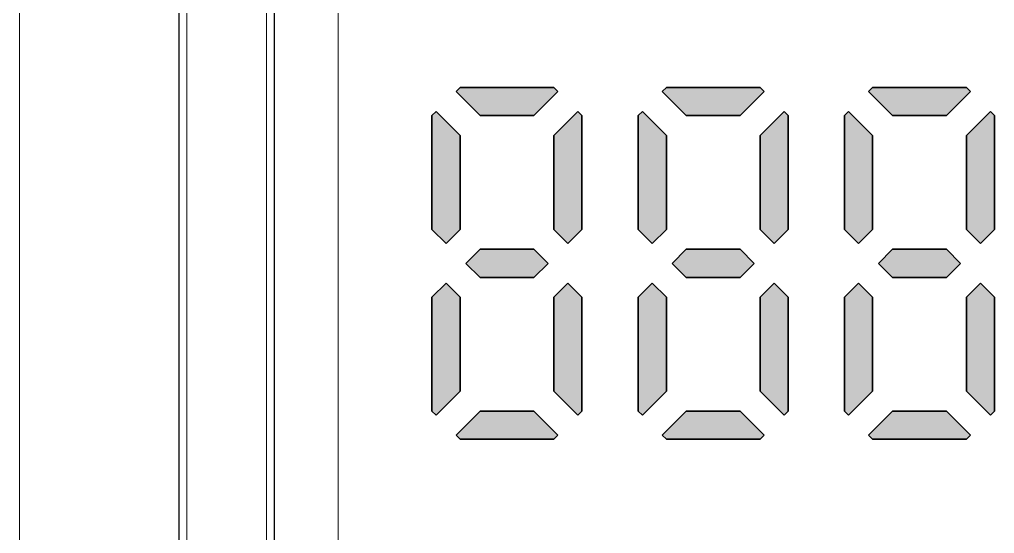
# Model space of a CAD drawing. Header units: millimetres. Extents: x -13 to 383, y -156 to 81.
# Drawn here: x 185.15 to 197.39, y -109.02 to -102.57 of the extents above; entities that cross this region are included whole.
import ezdxf

# ---------------------------------------------------------------- set-up
doc = ezdxf.new("R2010")
doc.units = ezdxf.units.MM
doc.header["$LTSCALE"] = 0.5
doc.layers.get('0').update_dxf_attribs({"lineweight": 18})
doc.layers.add('粗实线层', color=7, linetype='Continuous', lineweight=35)

# ---------------------------------------------------------------- blocks, each defined once
blk = doc.blocks.new('*X31')
at = {"layer": '粗实线层', "linetype": 'Continuous'}
h = blk.add_hatch(color=8, dxfattribs=at)
h.paths.add_polyline_path([(3.778979230351297, -9.7294309351891), (3.513718579823035, -9.464170284716005), (3.477725091455284, -9.428176796355643), (3.529412130251558, -9.37648975755934), (4.705882722513991, -9.37648975755934), (4.757569761047932, -9.4281767963557), (4.456315622151862, -9.729430935189185)], flags=0)
h.paths.add_polyline_path([(4.705882722251488, -11.15633442878487), (4.705882722251488, -10.18740916851405), (4.705882722251602, -9.978998034941839), (5.007136861088838, -9.677743896396663), (5.058823899851518, -9.7294309351594), (5.058823899851404, -11.15633442868221), (4.882353311151974, -11.33280501737968)], flags=0)
h.paths.add_polyline_path([(3.778979230224138, -11.7588427063109), (3.689476346474919, -11.66933982257089), (3.602508641414943, -11.58237211752001), (3.778979230224138, -11.40590152880779), (4.456315622230363, -11.4059015287593), (4.632786211046778, -11.58237211755753), (4.456315622278851, -11.7588427063109)], flags=0)
h.paths.add_polyline_path([(3.176470952651698, -11.1563344286821), (3.176470952651698, -10.58448149687382), (3.176470952651698, -9.729430934995236), (3.228157991414378, -9.677743896396606), (3.529412130265939, -9.978998035185441), (3.529412130251558, -11.15633442878482), (3.352941541552241, -11.33280501737963)], flags=0)
h.paths.add_polyline_path([(3.176470952651698, -13.43531330012343), (3.176470952651698, -12.42094101553752), (3.176470952651698, -12.0084098064365), (3.352941541351072, -11.83193921773906), (3.529412130208527, -12.00840980637693), (3.529412130251558, -13.18574620011157), (3.228157991414378, -13.48700033872205)], flags=0)
h.paths.add_polyline_path([(3.477725091455284, -13.73656743876296), (3.651768570682691, -13.56252395957173), (3.778979230351297, -13.4353132999295), (4.456315621991962, -13.43531329995932), (4.757569761047932, -13.73656743876288), (4.705882722251602, -13.78825447755926), (3.529412130251558, -13.78825447755932)], flags=0)
h.paths.add_polyline_path([(4.705882722251488, -13.18574619991554), (4.705882722251488, -12.92437200327927), (4.705882722251488, -12.00840980633373), (4.882353310950862, -11.83193921773892), (5.058823899808374, -12.00840980637685), (5.058823899851518, -13.43531330025397), (5.007136861088838, -13.48700033872194)], flags=0)
h = blk.add_hatch(color=8, dxfattribs=at)
h.paths.add_polyline_path([(6.367214532751404, -9.7294309351891), (6.101953882223143, -9.464170284716005), (6.065960393855221, -9.428176796355643), (6.117647432651665, -9.376489757559256), (7.294118024914098, -9.376489757559256), (7.345805063447926, -9.4281767963557), (7.044550924551743, -9.729430935189185)], flags=0)
h.paths.add_polyline_path([(7.294118024651368, -11.15633442878487), (7.294118024651482, -10.18740916851405), (7.294118024651482, -9.978998034941839), (7.595372163488832, -9.677743896396663), (7.647059202251626, -9.7294309351594), (7.647059202251512, -11.15633442868216), (7.470588613551968, -11.33280501737968)], flags=0)
h.paths.add_polyline_path([(6.367214532624246, -11.75884270631082), (6.277711648874913, -11.66933982257089), (6.19074394381505, -11.58237211752001), (6.367214532624246, -11.40590152880779), (7.044550924630357, -11.4059015287593), (7.221021513446885, -11.58237211755753), (7.044550924678845, -11.7588427063109)], flags=0)
h.paths.add_polyline_path([(5.764706255051522, -11.1563344286821), (5.764706255051522, -10.58448149687382), (5.764706255051522, -9.729430934995179), (5.816393293814315, -9.677743896396606), (6.117647432665933, -9.978998035185441), (6.117647432651665, -11.15633442878482), (5.941176843952235, -11.33280501737963)], flags=0)
h.paths.add_polyline_path([(5.764706255051522, -13.43531330012343), (5.764706255051522, -12.42094101553752), (5.764706255051522, -12.0084098064365), (5.941176843750952, -11.83193921773906), (6.117647432608408, -12.00840980637693), (6.117647432651665, -13.18574620011157), (5.816393293814315, -13.48700033872205)], flags=0)
h.paths.add_polyline_path([(6.065960393855221, -13.73656743876296), (6.240003873082628, -13.56252395957173), (6.367214532751404, -13.4353132999295), (7.044550924391842, -13.43531329995932), (7.345805063447926, -13.73656743876288), (7.294118024651482, -13.78825447755926), (6.117647432651665, -13.78825447755932)], flags=0)
h.paths.add_polyline_path([(7.294118024651482, -13.18574619991554), (7.294118024651482, -12.92437200327927), (7.294118024651368, -12.00840980633373), (7.470588613350799, -11.83193921773892), (7.647059202208254, -12.00840980637685), (7.647059202251626, -13.43531330025397), (7.595372163488832, -13.48700033872194)], flags=0)
h = blk.add_hatch(color=8, dxfattribs=at)
h.paths.add_polyline_path([(9.63278622720702, -9.7294309351891), (9.89804687773534, -9.464170284716005), (9.934040366103147, -9.428176796355643), (9.88235332730676, -9.37648975755934), (8.705882735044383, -9.37648975755934), (8.654195696510442, -9.4281767963557), (8.955449835406569, -9.729430935189185)], flags=0)
h.paths.add_polyline_path([(8.705882735307, -11.15633442878487), (8.705882735306886, -10.18740916851405), (8.705882735306886, -9.978998034941839), (8.404628596469536, -9.677743896396663), (8.352941557706856, -9.7294309351594), (8.35294155770697, -11.15633442868221), (8.5294121464064, -11.33280501737968)], flags=0)
h.paths.add_polyline_path([(9.632786227334293, -11.7588427063109), (9.722289111083512, -11.66933982257089), (9.809256816143488, -11.58237211752001), (9.632786227334293, -11.40590152880779), (8.955449835328068, -11.4059015287593), (8.778979246511597, -11.58237211755753), (8.95544983527958, -11.7588427063109)], flags=0)
h.paths.add_polyline_path([(10.23529450490679, -11.1563344286821), (10.23529450490679, -10.58448149687382), (10.23529450490679, -9.729430934995236), (10.18360746614405, -9.677743896396606), (9.882353327292435, -9.978998035185441), (9.88235332730676, -11.15633442878482), (10.05882391600613, -11.33280501737963)], flags=0)
h.paths.add_polyline_path([(10.23529450490679, -13.43531330012343), (10.23529450490679, -12.42094101553752), (10.23529450490679, -12.0084098064365), (10.05882391620742, -11.83193921773906), (9.882353327349904, -12.00840980637693), (9.88235332730676, -13.18574620011157), (10.18360746614405, -13.48700033872205)], flags=0)
h.paths.add_polyline_path([(9.934040366103147, -13.73656743876296), (9.759996886875626, -13.56252395957173), (9.63278622720702, -13.4353132999295), (8.955449835566583, -13.43531329995932), (8.654195696510442, -13.73656743876288), (8.70588273530683, -13.78825447755926), (9.88235332730676, -13.78825447755932)], flags=0)
h.paths.add_polyline_path([(8.705882735306886, -13.18574619991554), (8.705882735306886, -12.92437200327927), (8.705882735307, -12.00840980633373), (8.52941214660757, -11.83193921773892), (8.352941557750114, -12.00840980637685), (8.352941557706856, -13.43531330025397), (8.404628596469536, -13.48700033872194)], flags=0)
at = {"color": 4, "linetype": 'Continuous', "lineweight": 25}
for p, q in [((0, 0), (0, -28.00000086426735)), ((1.200000289827585, -28.00000086426735), (1.200000289827585, 0))]:
    blk.add_line(p, q, dxfattribs=at)
at = {"color": 4, "ltscale": 0.5}
for p, q in [((0, -28.00000086426735), (0, 0)), ((1.200000289827585, -28.00000086426735), (1.200000289827585, 0))]:
    blk.add_line(p, q, dxfattribs=at)
at = {"color": 8, "ltscale": 0.5}
blk.add_line((2.000000289827597, -26.20000086434436), (2.00000028982754, -1.80000000020101), dxfattribs=at)
at = {"layer": '粗实线层', "color": 8, "linetype": 'Continuous'}
for p, q in [((3.529412130251558, -9.37648975755934), (3.477725091455284, -9.428176796355643)), ((4.705882722513991, -9.37648975755934), (3.529412130251558, -9.37648975755934)), ((4.705882722251602, -9.37648975755934), (4.757569761047932, -9.4281767963557)), ((6.117647432651665, -9.376489757559256), (6.065960393855335, -9.428176796355643)), ((7.294118024914098, -9.376489757559256), (6.117647432651665, -9.376489757559256)), ((7.294118024651482, -9.37648975755934), (7.345805063447926, -9.4281767963557)), ((8.70588273530683, -9.37648975755934), (8.654195696510442, -9.4281767963557)), ((8.705882735044383, -9.37648975755934), (9.88235332730676, -9.37648975755934)), ((9.88235332730676, -9.37648975755934), (9.934040366103034, -9.428176796355643)), ((3.477725091455284, -9.428176796355643), (3.778979230351297, -9.7294309351891)), ((4.757569761047932, -9.4281767963557), (4.456315622151862, -9.729430935189185)), ((6.065960393855221, -9.428176796355643), (6.367214532751404, -9.7294309351891)), ((7.345805063447926, -9.4281767963557), (7.044550924551743, -9.729430935189185)), ((8.654195696510442, -9.4281767963557), (8.955449835406569, -9.729430935189185)), ((9.934040366103147, -9.428176796355643), (9.63278622720702, -9.7294309351891)), ((3.228157991414378, -9.677743896396606), (3.176470952651698, -9.729430935159286)), ((3.176470952651698, -9.729430934995236), (3.176470952651698, -11.1563344286821)), ((3.228157991414378, -9.677743896396521), (3.529412130265939, -9.978998035185441)), ((4.456315621991962, -9.729430935159286), (3.778979230321568, -9.729430935159286)), ((5.007136861088838, -9.677743896396663), (4.705882722237277, -9.978998035185526)), ((5.007136861088838, -9.677743896396663), (5.058823899851518, -9.7294309351594)), ((5.058823899851518, -9.729430934864638), (5.058823899851404, -11.15633442868221)), ((5.816393293814315, -9.677743896396606), (5.764706255051522, -9.729430935159286)), ((5.764706255051522, -9.729430934995179), (5.764706255051522, -11.1563344286821)), ((5.816393293814315, -9.677743896396521), (6.117647432665933, -9.978998035185441)), ((7.044550924391842, -9.729430935159286), (6.367214532721562, -9.729430935159286)), ((7.595372163488832, -9.677743896396663), (7.294118024637214, -9.978998035185526)), ((7.595372163488832, -9.677743896396663), (7.647059202251626, -9.7294309351594)), ((7.647059202251626, -9.729430934864638), (7.647059202251512, -11.15633442868216)), ((8.404628596469536, -9.677743896396663), (8.352941557706856, -9.7294309351594)), ((8.352941557706856, -9.729430934864638), (8.35294155770697, -11.15633442868221)), ((8.404628596469536, -9.677743896396663), (8.705882735321154, -9.978998035185526)), ((8.955449835566583, -9.729430935159286), (9.632786227236863, -9.729430935159286)), ((10.18360746614405, -9.677743896396521), (9.882353327292435, -9.978998035185441)), ((10.18360746614405, -9.677743896396606), (10.23529450490679, -9.729430935159286)), ((10.23529450490679, -9.729430934995236), (10.23529450490679, -11.1563344286821)), ((3.529412130251558, -9.978998034941753), (3.529412130251558, -11.15633442878482)), ((4.705882722251602, -9.978998034941839), (4.705882722251488, -11.15633442878487)), ((6.117647432651665, -9.978998034941753), (6.117647432651665, -11.15633442878482)), ((7.294118024651482, -9.978998034941839), (7.294118024651368, -11.15633442878487)), ((8.705882735306886, -9.978998034941839), (8.705882735307, -11.15633442878487)), ((9.88235332730676, -9.978998034941753), (9.88235332730676, -11.15633442878482)), ((3.176470952694672, -11.15633442874167), (3.352941541351072, -11.33280501737963)), ((3.529412130208527, -11.15633442874167), (3.352941541552241, -11.33280501737963)), ((4.705882722294518, -11.15633442874176), (4.882353310950862, -11.33280501737968)), ((5.058823899808374, -11.15633442874176), (4.882353311151974, -11.33280501737968)), ((5.764706255094779, -11.15633442874167), (5.941176843750952, -11.33280501737963)), ((6.117647432608408, -11.15633442874167), (5.941176843952235, -11.33280501737963)), ((7.294118024694626, -11.15633442874176), (7.470588613350799, -11.33280501737968)), ((7.647059202208254, -11.15633442874176), (7.470588613551968, -11.33280501737968)), ((8.352941557750114, -11.15633442874176), (8.5294121464064, -11.33280501737968)), ((8.705882735263856, -11.15633442874176), (8.52941214660757, -11.33280501737968)), ((9.882353327349904, -11.15633442874167), (10.05882391600613, -11.33280501737963)), ((10.23529450486365, -11.15633442874167), (10.05882391620742, -11.33280501737963)), ((3.778979230224138, -11.40590152880779), (3.602508641456154, -11.58237211755747)), ((4.456315622230363, -11.4059015287593), (3.778979230272739, -11.4059015287593)), ((4.456315622278851, -11.40590152880785), (4.632786211046778, -11.58237211755753)), ((6.367214532624246, -11.40590152880779), (6.190743943856148, -11.58237211755747)), ((7.044550924630357, -11.4059015287593), (6.367214532672619, -11.4059015287593)), ((7.044550924678845, -11.40590152880779), (7.221021513446885, -11.58237211755753)), ((8.95544983527958, -11.40590152880785), (8.778979246511597, -11.58237211755753)), ((8.955449835328068, -11.4059015287593), (9.632786227285806, -11.4059015287593)), ((9.632786227334293, -11.40590152880779), (9.80925681610222, -11.58237211755747)), ((3.778979230224138, -11.7588427063109), (3.602508641414943, -11.58237211752001)), ((4.456315622278851, -11.7588427063109), (4.632786211088046, -11.58237211752001)), ((6.367214532624246, -11.75884270631082), (6.19074394381505, -11.58237211752001)), ((7.044550924678845, -11.7588427063109), (7.22102151348804, -11.58237211752001)), ((8.95544983527958, -11.7588427063109), (8.778979246470385, -11.58237211752001)), ((9.632786227334293, -11.7588427063109), (9.809256816143488, -11.58237211752001)), ((3.176470952694672, -12.00840980637699), (3.352941541351072, -11.83193921773906)), ((3.529412130208527, -12.00840980637693), (3.352941541552241, -11.83193921773906)), ((4.456315622230363, -11.7588427063593), (3.778979230272626, -11.7588427063593)), ((4.705882722294518, -12.00840980637685), (4.882353310950862, -11.83193921773892)), ((5.058823899808374, -12.00840980637685), (4.882353311151974, -11.83193921773892)), ((5.764706255094779, -12.00840980637693), (5.941176843750952, -11.83193921773906)), ((6.117647432608408, -12.00840980637693), (5.941176843952235, -11.83193921773906)), ((7.044550924630471, -11.7588427063593), (6.367214532672619, -11.7588427063593)), ((7.294118024694626, -12.00840980637685), (7.470588613350799, -11.83193921773892)), ((7.647059202208254, -12.00840980637685), (7.470588613551968, -11.83193921773892)), ((8.352941557750114, -12.00840980637685), (8.5294121464064, -11.83193921773892)), ((8.705882735263856, -12.00840980637685), (8.52941214660757, -11.83193921773892)), ((8.955449835328011, -11.7588427063593), (9.632786227285806, -11.7588427063593)), ((9.882353327349904, -12.00840980637693), (10.05882391600613, -11.83193921773906)), ((10.23529450486365, -12.00840980637699), (10.05882391620742, -11.83193921773906)), ((3.176470952651698, -13.43531330012343), (3.176470952651698, -12.0084098064365)), ((3.529412130251558, -13.18574620011157), (3.529412130251558, -12.00840980633379)), ((4.705882722251488, -13.18574619991554), (4.705882722251488, -12.00840980633373)), ((5.058823899851518, -13.43531330025397), (5.058823899851404, -12.00840980643645)), ((5.764706255051522, -13.43531330012343), (5.764706255051522, -12.0084098064365)), ((6.117647432651665, -13.18574620011157), (6.117647432651665, -12.00840980633379)), ((7.294118024651482, -13.18574619991554), (7.294118024651368, -12.00840980633373)), ((7.647059202251626, -13.43531330025397), (7.647059202251512, -12.00840980643645)), ((8.352941557706856, -13.43531330025397), (8.35294155770697, -12.00840980643645)), ((8.705882735306886, -13.18574619991554), (8.705882735307, -12.00840980633373)), ((9.88235332730676, -13.18574620011157), (9.88235332730676, -12.00840980633379)), ((10.23529450490679, -13.43531330012343), (10.23529450490679, -12.0084098064365)), ((3.228157991414378, -13.48700033872205), (3.529412130265939, -13.18574619993313)), ((5.007136861088838, -13.487000338722), (4.705882722237277, -13.18574619993308)), ((5.816393293814315, -13.48700033872205), (6.117647432665933, -13.18574619993313)), ((7.595372163488832, -13.48700033872194), (7.294118024637214, -13.18574619993308)), ((8.404628596469536, -13.487000338722), (8.705882735321154, -13.18574619993308)), ((10.18360746614405, -13.48700033872205), (9.882353327292435, -13.18574619993313)), ((3.228157991414378, -13.48700033872205), (3.176470952651698, -13.43531329995932)), ((3.477725091455284, -13.73656743876296), (3.778979230351297, -13.4353132999295)), ((4.456315621991962, -13.43531329995932), (3.778979230321568, -13.43531329995932)), ((4.757569761047932, -13.73656743876288), (4.456315622151862, -13.43531329992942)), ((5.007136861088838, -13.48700033872194), (5.058823899851518, -13.43531329995926)), ((5.816393293814315, -13.48700033872205), (5.764706255051522, -13.43531329995932)), ((6.065960393855221, -13.73656743876296), (6.367214532751404, -13.4353132999295)), ((7.044550924391842, -13.43531329995932), (6.367214532721562, -13.43531329995932)), ((7.345805063447926, -13.73656743876288), (7.044550924551743, -13.43531329992942)), ((7.595372163488832, -13.48700033872194), (7.647059202251626, -13.43531329995918)), ((8.404628596469536, -13.48700033872194), (8.352941557706856, -13.43531329995926)), ((8.654195696510442, -13.73656743876288), (8.955449835406569, -13.43531329992942)), ((8.955449835566583, -13.43531329995932), (9.632786227236863, -13.43531329995932)), ((9.934040366103147, -13.73656743876296), (9.63278622720702, -13.4353132999295)), ((10.18360746614405, -13.48700033872205), (10.23529450490679, -13.43531329995932)), ((3.529412130251558, -13.78825447755932), (3.477725091455284, -13.73656743876296)), ((4.705882722513991, -13.78825447755932), (3.529412130251558, -13.78825447755932)), ((4.705882722251602, -13.78825447755926), (4.757569761047932, -13.73656743876288)), ((6.117647432651665, -13.78825447755932), (6.065960393855335, -13.73656743876296)), ((7.294118024914098, -13.78825447755932), (6.117647432651665, -13.78825447755932)), ((7.294118024651482, -13.78825447755926), (7.345805063447926, -13.73656743876288)), ((8.70588273530683, -13.78825447755926), (8.654195696510442, -13.73656743876288)), ((8.705882735044383, -13.78825447755932), (9.88235332730676, -13.78825447755932)), ((9.88235332730676, -13.78825447755932), (9.934040366103034, -13.73656743876296))]:
    blk.add_line(p, q, dxfattribs=at)

msp = doc.modelspace()

# ---------------------------------------------------------------- linework, layer by layer
at = {"color": 8, "linetype": 'Continuous', "ltscale": 0.5}
for p, q in [((187.2533716035277, -121.5460034996659), (187.2533716035277, -94.54600349978274)), ((188.2533716034741, -121.5460034997825), (188.2533716034741, -94.54600349960761))]:
    msp.add_line(p, q, dxfattribs=at)
at = {"color": 3, "linetype": 'Continuous'}
msp.add_line((185.1534463503906, -135.0000000000005), (185.1534463503906, -101.5999999999587), dxfattribs=at)

# ---------------------------------------------------------------- block references
at = {"color": 8, "linetype": 'Continuous', "ltscale": 0.5}
msp.add_blockref('*X31', (187.1534459704114, -94.04600327838027), dxfattribs=at)

doc.saveas('drawing.dxf')
